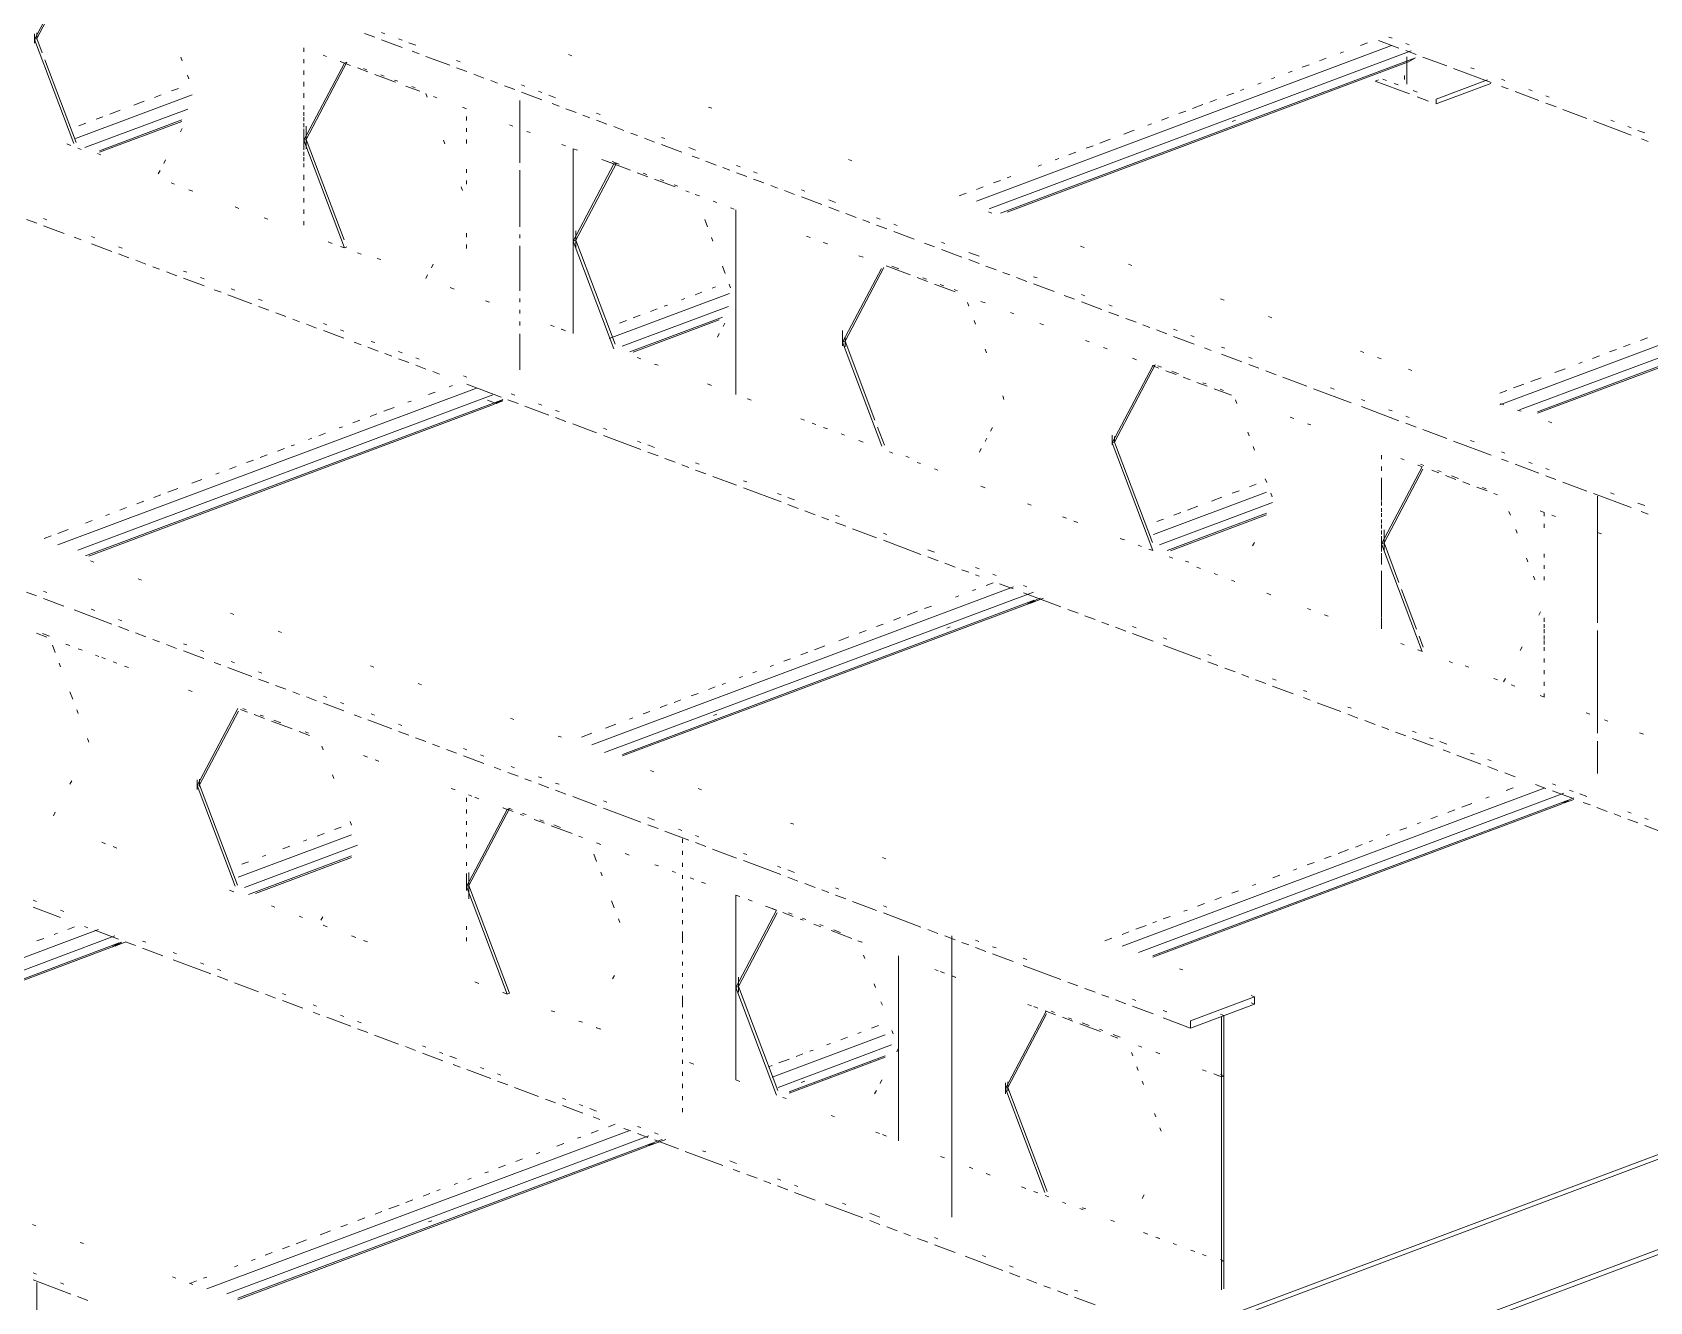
# Paper-space layout '03 3D Building and Roof' of a CAD drawing. Header units: millimetres. Extents: x 5 to 415, y 5 to 292.
# Drawn here: x 133.27 to 162.72, y 76.39 to 99.51 of the extents above; entities that cross this region are included whole.
import ezdxf

# ---------------------------------------------------------------- set-up
doc = ezdxf.new("R2010")
doc.units = ezdxf.units.MM
doc.layers.add('EXISTING', color=7, linetype='Continuous')
picture_1 = doc.add_image_def('image2.png', size_in_pixel=(1777, 905))

# ---------------------------------------------------------------- blocks, each defined once
blk = doc.blocks.new('SHEET_03')
at = {"layer": 'EXISTING', "color": 250, "lineweight": 9}
for p, q in [((134.054, 100.742), (133.347, 99.4)), ((133.303, 99.383), (134.01, 100.725)), ((133.303, 99.349), (133.303, 99.486)), ((133.303, 99.453), (133.303, 99.383)), ((133.303, 99.383), (133.347, 99.4)), ((133.303, 99.383), (133.303, 99.313)), ((134.019, 97.488), (133.303, 99.383)), ((133.347, 99.503), (133.347, 99.434)), ((133.347, 99.4), (133.347, 99.47)), ((133.347, 99.4), (133.446, 99.138)), ((139.5, 99.423), (139.314, 99.493)), ((139.625, 99.508), (139.687, 99.485)), ((139.998, 99.237), (139.625, 99.377)), ((139.936, 99.392), (139.998, 99.368)), ((140.122, 99.322), (140.247, 99.275)), ((150.458, 96.438), (158.019, 99.27)), ((157.456, 99.272), (157.581, 99.319)), ((158.155, 99.225), (157.782, 99.365)), ((157.968, 99.426), (158.031, 99.403)), ((158.279, 99.309), (158.342, 99.286)), ((133.495, 99.008), (134.063, 97.504)), ((135.969, 99.058), (135.994, 98.992)), ((138.21, 99.16), (138.21, 99.228)), ((138.21, 99.228), (138.21, 99.158)), ((138.21, 98.953), (138.21, 99.022)), ((138.21, 99.018), (138.21, 98.948)), ((138.995, 98.967), (138.254, 97.562)), ((138.559, 99.098), (138.622, 99.074)), ((138.873, 98.98), (139.062, 98.909)), ((138.95, 98.951), (138.876, 98.979)), ((138.995, 98.967), (138.95, 98.951)), ((140.309, 99.121), (140.184, 99.167)), ((140.868, 98.911), (140.433, 99.074)), ((140.993, 98.996), (141.055, 98.972)), ((143.092, 99.083), (143.03, 99.106)), ((158.379, 99.176), (150.693, 96.297)), ((150.896, 96.216), (158.456, 99.048)), ((151.021, 96.238), (158.331, 98.976)), ((156.707, 98.991), (156.831, 99.038)), ((157.081, 99.132), (157.144, 99.155)), ((158.466, 99.108), (158.279, 99.178)), ((158.298, 98.565), (158.298, 99.066)), ((158.456, 99.048), (158.331, 98.976)), ((159.025, 98.899), (158.59, 99.062)), ((136.093, 98.731), (136.117, 98.665)), ((138.21, 97.545), (138.95, 98.951)), ((138.21, 98.747), (138.21, 98.816)), ((138.21, 98.807), (138.21, 98.737)), ((139.188, 98.862), (139.377, 98.791)), ((139.358, 98.831), (139.295, 98.855)), ((139.502, 98.744), (139.88, 98.603)), ((139.673, 98.714), (139.61, 98.737)), ((141.179, 98.795), (140.993, 98.864)), ((141.49, 98.678), (141.304, 98.748)), ((155.832, 98.663), (155.894, 98.687)), ((156.144, 98.78), (156.207, 98.804)), ((156.394, 98.874), (156.519, 98.921)), ((158.254, 98.725), (158.254, 98.654)), ((159.834, 98.596), (159.15, 98.852)), ((159.461, 98.867), (159.523, 98.844)), ((135.801, 98.443), (135.926, 98.49)), ((138.21, 98.541), (138.21, 98.61)), ((138.21, 98.597), (138.21, 98.527)), ((138.21, 98.335), (138.21, 98.404)), ((138.21, 98.387), (138.21, 98.316)), ((139.924, 98.619), (139.861, 98.643)), ((140.069, 98.532), (140.32, 98.438)), ((140.239, 98.501), (140.176, 98.525)), ((140.432, 98.396), (140.456, 98.331)), ((141.739, 98.585), (141.615, 98.632)), ((142.05, 98.468), (141.863, 98.538)), ((142.174, 98.553), (142.236, 98.53)), ((142.547, 98.282), (142.174, 98.422)), ((142.485, 98.437), (142.547, 98.413)), ((155.019, 98.359), (155.144, 98.406)), ((155.269, 98.453), (155.332, 98.476)), ((155.582, 98.57), (155.644, 98.593)), ((157.721, 98.623), (157.783, 98.646)), ((157.721, 98.623), (158.345, 98.389)), ((157.929, 98.632), (157.859, 98.658)), ((158.137, 98.554), (158.068, 98.58)), ((158.484, 98.424), (158.415, 98.45)), ((158.832, 98.294), (159.767, 98.645)), ((158.832, 98.207), (159.83, 98.581)), ((160.02, 98.657), (160.083, 98.634)), ((160.145, 98.48), (160.02, 98.526)), ((160.704, 98.27), (160.269, 98.433)), ((160.518, 98.471), (160.58, 98.448)), ((134.051, 97.575), (136.176, 98.371)), ((136.099, 98.113), (134.224, 97.411)), ((134.676, 98.022), (134.864, 98.092)), ((135.114, 98.185), (135.301, 98.256)), ((135.489, 98.326), (135.614, 98.373)), ((138.21, 98.176), (138.21, 98.106)), ((140.572, 98.343), (140.635, 98.32)), ((141.172, 98.118), (141.098, 98.146)), ((142.144, 98.267), (142.144, 97.754)), ((142.672, 98.367), (142.796, 98.32)), ((142.858, 98.166), (142.734, 98.212)), ((143.169, 98.049), (142.982, 98.119)), ((145.641, 98.128), (145.579, 98.151)), ((154.395, 98.125), (154.582, 98.195)), ((154.707, 98.242), (154.832, 98.289)), ((158.484, 98.337), (158.693, 98.259)), ((158.832, 98.207), (158.832, 98.294)), ((160.829, 98.354), (160.891, 98.331)), ((161.015, 98.153), (160.829, 98.223)), ((161.575, 97.944), (161.14, 98.107)), ((134.114, 97.811), (134.239, 97.858)), ((134.426, 97.928), (134.551, 97.975)), ((134.489, 97.353), (135.988, 97.915)), ((134.489, 97.328), (135.988, 97.89)), ((138.21, 97.991), (138.21, 98.06)), ((138.21, 97.966), (138.21, 97.896)), ((138.21, 97.785), (138.21, 97.854)), ((138.254, 97.802), (138.254, 97.39)), ((141.172, 97.908), (141.172, 97.978)), ((141.956, 97.825), (142.019, 97.801)), ((143.418, 97.956), (143.293, 98.003)), ((143.542, 98.041), (143.604, 98.017)), ((143.729, 97.84), (143.542, 97.909)), ((144.039, 97.723), (143.853, 97.793)), ((153.582, 97.821), (153.645, 97.844)), ((153.832, 97.914), (153.957, 97.961)), ((154.145, 98.031), (154.27, 98.078)), ((155.115, 97.887), (155.177, 97.911)), ((162.383, 97.641), (161.699, 97.897)), ((162.01, 97.912), (162.072, 97.889)), ((162.321, 97.795), (162.383, 97.772)), ((135.996, 97.762), (135.963, 97.698)), ((138.21, 97.755), (138.21, 97.545)), ((138.21, 97.373), (138.21, 97.648)), ((138.21, 97.545), (138.254, 97.562)), ((138.21, 97.545), (138.21, 97.475)), ((138.95, 95.584), (138.21, 97.545)), ((138.254, 97.562), (138.254, 97.772)), ((138.254, 97.421), (138.254, 97.562)), ((138.254, 97.562), (138.945, 95.731)), ((140.753, 97.546), (140.777, 97.481)), ((141.172, 97.698), (141.172, 97.768)), ((141.172, 97.487), (141.172, 97.557)), ((142.144, 97.754), (142.144, 97.136)), ((142.27, 97.707), (142.333, 97.684)), ((144.288, 97.63), (144.164, 97.677)), ((144.599, 97.513), (144.413, 97.583)), ((144.723, 97.598), (144.786, 97.575)), ((152.708, 97.493), (152.895, 97.563)), ((153.145, 97.657), (153.332, 97.727)), ((162.507, 97.726), (162.632, 97.679)), ((162.694, 97.525), (162.57, 97.571)), ((96.061, 54.039), (211.603, 97.322)), ((96.061, 53.952), (211.603, 97.235)), ((133.895, 97.478), (133.969, 97.45)), ((134.155, 97.38), (134.092, 97.404)), ((134.451, 97.303), (134.514, 97.279)), ((138.21, 97.334), (138.21, 97.264)), ((138.21, 97.167), (138.21, 97.236)), ((142.978, 97.442), (142.908, 97.468)), ((143.117, 94.023), (143.117, 97.39)), ((143.117, 97.39), (143.117, 95.707)), ((143.191, 97.362), (143.117, 97.39)), ((145.096, 97.327), (144.723, 97.467)), ((145.221, 97.412), (145.345, 97.365)), ((145.407, 97.211), (145.283, 97.257)), ((151.895, 97.189), (151.958, 97.212)), ((152.145, 97.282), (152.27, 97.329)), ((152.458, 97.399), (152.583, 97.446)), ((135.592, 96.995), (135.559, 96.931)), ((135.693, 97.187), (135.66, 97.123)), ((138.21, 97.124), (138.21, 97.054)), ((138.21, 96.914), (138.21, 96.843)), ((141.172, 97.019), (141.172, 96.95)), ((142.144, 96.998), (142.144, 95.968)), ((143.117, 95.707), (143.857, 97.113)), ((143.902, 97.129), (143.161, 95.723)), ((143.857, 97.113), (143.635, 97.196)), ((143.654, 97.189), (144.158, 97)), ((143.95, 97.111), (143.825, 97.158)), ((143.828, 97.157), (143.902, 97.129)), ((143.902, 97.129), (143.857, 97.113)), ((144.283, 96.953), (144.472, 96.882)), ((144.454, 96.923), (144.391, 96.946)), ((145.718, 97.094), (145.532, 97.164)), ((145.967, 97.001), (145.843, 97.048)), ((146.091, 97.086), (146.154, 97.062)), ((146.278, 96.885), (146.091, 96.954)), ((146.402, 96.969), (146.464, 96.946)), ((148.191, 97.173), (148.128, 97.196)), ((151.583, 97.072), (151.645, 97.095)), ((135.854, 96.744), (135.791, 96.768)), ((136.117, 96.645), (136.191, 96.618)), ((138.21, 96.823), (138.21, 96.892)), ((138.21, 96.703), (138.21, 96.633)), ((138.21, 96.617), (138.21, 96.686)), ((141.074, 96.697), (141.098, 96.631)), ((141.172, 96.813), (141.172, 96.744)), ((144.598, 96.835), (144.975, 96.694)), ((144.768, 96.805), (144.705, 96.828)), ((145.02, 96.71), (144.957, 96.734)), ((145.164, 96.623), (145.227, 96.6)), ((146.589, 96.768), (146.402, 96.838)), ((146.837, 96.675), (146.713, 96.722)), ((147.148, 96.559), (146.962, 96.628)), ((147.273, 96.643), (147.335, 96.62)), ((150.458, 96.65), (150.583, 96.697)), ((150.771, 96.767), (150.896, 96.814)), ((151.021, 96.861), (151.083, 96.885)), ((136.96, 96.33), (137.029, 96.304)), ((138.21, 96.493), (138.21, 96.423)), ((138.21, 96.411), (138.21, 96.48)), ((145.413, 96.53), (145.339, 96.558)), ((145.667, 96.435), (145.73, 96.411)), ((145.982, 96.317), (146.045, 96.293)), ((147.646, 96.372), (147.273, 96.512)), ((147.77, 96.457), (147.894, 96.41)), ((147.957, 96.256), (147.77, 96.326)), ((150.146, 96.533), (150.271, 96.58)), ((133.345, 96.033), (133.158, 96.103)), ((133.469, 96.118), (133.531, 96.095)), ((137.552, 96.108), (137.489, 96.131)), ((138.21, 96.282), (138.21, 96.212)), ((138.21, 96.205), (138.21, 96.274)), ((138.21, 96.072), (138.21, 96.002)), ((138.21, 95.999), (138.21, 96.068)), ((145.511, 96.1), (145.561, 95.97)), ((146.079, 96.28), (146.079, 92.914)), ((146.079, 94.597), (146.079, 96.28)), ((148.268, 96.139), (148.081, 96.209)), ((148.516, 96.046), (148.392, 96.093)), ((148.641, 96.131), (148.703, 96.107)), ((150.74, 96.218), (150.678, 96.242)), ((133.842, 95.847), (133.469, 95.987)), ((134.153, 95.731), (134.029, 95.777)), ((134.34, 95.792), (134.402, 95.769)), ((141.172, 95.851), (141.172, 95.782)), ((142.144, 95.83), (142.144, 95.762)), ((143.161, 95.895), (143.161, 95.62)), ((143.161, 95.723), (143.161, 95.864)), ((145.635, 95.773), (145.66, 95.708)), ((147.366, 95.798), (147.429, 95.775)), ((148.827, 95.93), (148.641, 95.999)), ((148.952, 96.014), (149.014, 95.991)), ((149.325, 95.743), (148.952, 95.883)), ((96.061, 52.306), (211.603, 95.589)), ((96.061, 52.218), (211.603, 95.501)), ((134.713, 95.521), (134.34, 95.661)), ((134.837, 95.606), (134.899, 95.582)), ((135.024, 95.405), (134.837, 95.474)), ((138.654, 95.695), (138.728, 95.667)), ((138.876, 95.612), (138.95, 95.584)), ((138.995, 95.601), (138.95, 95.584)), ((139.251, 95.472), (139.188, 95.495)), ((141.172, 95.645), (141.172, 95.576)), ((142.144, 95.624), (142.144, 94.8)), ((143.117, 95.707), (143.161, 95.723)), ((143.117, 95.707), (143.117, 94.023)), ((143.857, 93.746), (143.117, 95.707)), ((143.161, 95.583), (143.161, 95.723)), ((143.161, 95.723), (143.877, 93.828)), ((147.746, 95.656), (147.676, 95.682)), ((147.68, 95.68), (147.743, 95.657)), ((148.394, 95.413), (148.32, 95.441)), ((149.698, 95.604), (149.511, 95.673)), ((149.822, 95.688), (149.884, 95.665)), ((150.195, 95.417), (149.822, 95.557)), ((150.319, 95.502), (150.506, 95.432)), ((152.419, 95.589), (152.356, 95.613)), ((159.992, 92.726), (167.802, 95.652)), ((168.1, 95.535), (160.352, 92.632)), ((135.335, 95.288), (135.148, 95.358)), ((135.583, 95.195), (135.459, 95.241)), ((135.894, 95.078), (135.708, 95.148)), ((136.019, 95.163), (136.081, 95.14)), ((139.547, 95.394), (139.61, 95.37)), ((140.566, 95.285), (140.533, 95.221)), ((145.832, 95.251), (145.882, 95.12)), ((148.023, 93.869), (148.73, 95.211)), ((148.775, 95.227), (148.068, 93.885)), ((148.813, 95.256), (149.253, 95.091)), ((149.046, 95.202), (148.92, 95.249)), ((150.506, 95.301), (150.319, 95.371)), ((150.817, 95.184), (150.63, 95.254)), ((153.289, 95.263), (153.227, 95.287)), ((160.679, 92.598), (168.177, 95.407)), ((160.679, 92.573), (168.052, 95.335)), ((136.392, 94.892), (136.019, 95.032)), ((136.329, 95.047), (136.392, 95.023)), ((140.465, 95.093), (140.432, 95.029)), ((140.876, 94.863), (140.95, 94.835)), ((140.949, 94.835), (140.886, 94.859)), ((145.647, 94.848), (145.71, 94.872)), ((145.956, 94.924), (145.98, 94.858)), ((149.379, 95.044), (149.568, 94.974)), ((149.549, 95.014), (149.486, 95.037)), ((149.694, 94.926), (150.071, 94.785)), ((149.864, 94.896), (149.801, 94.919)), ((151.066, 95.091), (150.941, 95.138)), ((151.376, 94.975), (151.19, 95.045)), ((151.501, 95.059), (151.563, 95.036)), ((151.874, 94.788), (151.501, 94.928)), ((136.702, 94.776), (136.578, 94.822)), ((137.262, 94.566), (136.827, 94.729)), ((136.889, 94.837), (136.951, 94.814)), ((137.386, 94.651), (137.449, 94.627)), ((141.52, 94.622), (141.589, 94.596)), ((142.144, 94.662), (142.144, 94.594)), ((143.773, 93.933), (145.96, 94.752)), ((145.085, 94.637), (145.147, 94.661)), ((145.335, 94.731), (145.46, 94.778)), ((146.079, 92.914), (146.079, 94.597)), ((150.115, 94.802), (150.052, 94.825)), ((150.295, 94.589), (150.32, 94.524)), ((150.616, 94.581), (150.542, 94.609)), ((152.247, 94.649), (152.06, 94.718)), ((152.371, 94.733), (152.433, 94.71)), ((152.744, 94.462), (152.371, 94.602)), ((154.968, 94.634), (154.906, 94.658)), ((137.573, 94.45), (137.386, 94.519)), ((137.884, 94.333), (137.697, 94.403)), ((138.133, 94.24), (138.008, 94.287)), ((142.144, 94.456), (142.144, 94.388)), ((143.96, 94.216), (144.085, 94.263)), ((145.945, 94.519), (144.008, 93.793)), ((144.148, 93.688), (145.835, 94.32)), ((144.21, 94.31), (144.335, 94.357)), ((144.21, 93.686), (145.772, 94.272)), ((144.522, 94.427), (144.647, 94.474)), ((144.772, 94.52), (144.835, 94.544)), ((150.418, 94.262), (150.443, 94.197)), ((151.077, 94.408), (151.14, 94.384)), ((152.869, 94.547), (152.931, 94.523)), ((153.055, 94.346), (152.869, 94.416)), ((153.366, 94.229), (153.18, 94.299)), ((155.838, 94.308), (155.776, 94.332)), ((138.443, 94.123), (138.257, 94.193)), ((138.568, 94.208), (138.63, 94.185)), ((138.941, 93.937), (138.568, 94.077)), ((138.879, 94.092), (138.941, 94.068)), ((142.144, 94.241), (142.144, 94.168)), ((142.144, 94.021), (142.144, 93.362)), ((142.7, 94.179), (142.769, 94.153)), ((142.962, 94.081), (142.899, 94.105)), ((142.908, 94.101), (142.978, 94.075)), ((145.776, 94.022), (145.743, 93.958)), ((145.877, 94.213), (145.844, 94.15)), ((148.023, 94.079), (148.023, 93.869)), ((148.023, 93.834), (148.023, 94.04)), ((151.68, 94.182), (151.611, 94.208)), ((153.615, 94.136), (153.49, 94.183)), ((153.926, 94.02), (153.739, 94.09)), ((154.05, 94.104), (154.112, 94.081)), ((154.423, 93.833), (154.05, 93.973)), ((154.361, 93.988), (154.423, 93.964)), ((139.252, 93.821), (139.127, 93.867)), ((139.563, 93.704), (139.376, 93.774)), ((139.438, 93.882), (139.5, 93.859)), ((139.936, 93.696), (139.998, 93.672)), ((148.023, 93.869), (148.068, 93.885)), ((148.023, 93.869), (148.023, 93.798)), ((148.739, 91.973), (148.023, 93.869)), ((148.068, 93.885), (148.068, 93.955)), ((148.068, 93.92), (148.068, 93.782)), ((148.068, 93.815), (148.068, 93.885)), ((148.068, 93.885), (148.611, 92.447)), ((150.616, 93.739), (150.64, 93.674)), ((152.514, 93.87), (152.444, 93.896)), ((152.776, 93.772), (152.839, 93.748)), ((154.734, 93.717), (154.61, 93.763)), ((154.921, 93.778), (154.983, 93.755)), ((157.517, 93.679), (157.455, 93.703)), ((161.991, 93.688), (162.116, 93.734)), ((162.241, 93.781), (162.366, 93.828)), ((162.554, 93.898), (162.679, 93.945)), ((139.811, 93.611), (139.687, 93.658)), ((140.122, 93.495), (139.936, 93.564)), ((140.247, 93.579), (140.309, 93.556)), ((140.433, 93.378), (140.247, 93.448)), ((144.346, 93.563), (144.283, 93.586)), ((144.661, 93.445), (144.598, 93.468)), ((152.93, 92.03), (153.671, 93.436)), ((153.715, 93.453), (152.975, 92.047)), ((153.375, 93.547), (153.301, 93.575)), ((153.657, 93.442), (153.783, 93.395)), ((153.715, 93.453), (153.671, 93.436)), ((153.827, 93.411), (153.764, 93.435)), ((155.294, 93.507), (154.921, 93.647)), ((155.418, 93.592), (155.48, 93.568)), ((155.605, 93.391), (155.418, 93.461)), ((157.828, 93.563), (157.766, 93.586)), ((158.388, 93.353), (158.326, 93.377)), ((160.992, 93.313), (161.179, 93.383)), ((161.429, 93.477), (161.492, 93.5)), ((161.679, 93.571), (161.804, 93.617)), ((140.682, 93.285), (140.558, 93.332)), ((141.117, 93.253), (141.179, 93.23)), ((141.801, 92.866), (141.179, 93.099)), ((145.561, 93.108), (145.635, 93.08)), ((153.908, 93.347), (154.097, 93.277)), ((154.142, 93.293), (154.016, 93.341)), ((154.223, 93.23), (154.349, 93.182)), ((154.475, 93.135), (154.663, 93.065)), ((154.645, 93.105), (154.582, 93.128)), ((155.915, 93.274), (155.729, 93.344)), ((156.475, 93.065), (156.04, 93.228)), ((160.242, 93.032), (160.429, 93.102)), ((160.554, 93.149), (160.742, 93.22)), ((133.731, 90.172), (141.354, 93.027)), ((141.652, 92.91), (134.091, 90.078)), ((134.231, 89.974), (141.791, 92.806)), ((140.104, 92.772), (140.167, 92.795)), ((140.479, 92.912), (140.604, 92.959)), ((140.854, 93.053), (140.916, 93.076)), ((141.556, 92.808), (141.711, 92.75)), ((141.791, 92.806), (141.666, 92.733)), ((141.711, 92.75), (141.836, 92.822)), ((141.711, 92.75), (141.836, 92.797)), ((142.112, 92.749), (141.925, 92.819)), ((141.988, 92.927), (142.05, 92.904)), ((146.288, 92.836), (146.357, 92.81)), ((146.359, 92.809), (146.296, 92.832)), ((150.937, 92.89), (150.961, 92.824)), ((154.789, 93.018), (155.104, 92.9)), ((154.959, 92.987), (154.896, 93.011)), ((155.177, 92.816), (155.202, 92.751)), ((157.283, 92.762), (156.599, 93.018)), ((156.91, 93.033), (156.972, 93.009)), ((157.47, 92.823), (157.532, 92.8)), ((159.992, 92.939), (160.117, 92.985)), ((134.293, 89.971), (141.666, 92.733)), ((139.417, 92.514), (139.542, 92.561)), ((139.667, 92.608), (139.854, 92.678)), ((142.672, 92.54), (142.236, 92.703)), ((142.485, 92.741), (142.547, 92.717)), ((142.796, 92.624), (142.858, 92.601)), ((142.982, 92.423), (142.796, 92.493)), ((156.24, 92.474), (156.171, 92.5)), ((158.154, 92.436), (157.47, 92.692)), ((157.967, 92.637), (158.029, 92.613)), ((158.278, 92.52), (158.34, 92.497)), ((160.066, 92.724), (160.004, 92.748)), ((160.377, 92.608), (160.315, 92.631)), ((138.48, 92.163), (138.605, 92.21)), ((138.855, 92.304), (138.917, 92.327)), ((139.104, 92.397), (139.229, 92.444)), ((143.542, 92.213), (143.107, 92.377)), ((143.666, 92.298), (143.729, 92.275)), ((147.26, 92.471), (147.329, 92.445)), ((147.468, 92.393), (147.537, 92.367)), ((147.676, 92.315), (147.746, 92.289)), ((148.058, 92.172), (147.995, 92.196)), ((148.66, 92.317), (148.784, 91.99)), ((150.75, 92.311), (150.717, 92.248)), ((155.399, 92.228), (155.424, 92.162)), ((156.488, 92.381), (156.551, 92.358)), ((158.465, 92.319), (158.278, 92.389)), ((159.024, 92.11), (158.589, 92.273)), ((160.937, 92.398), (160.875, 92.422)), ((137.73, 91.882), (137.855, 91.929)), ((137.98, 91.976), (138.042, 91.999)), ((138.292, 92.093), (138.355, 92.116)), ((144.35, 91.911), (143.666, 92.167)), ((144.288, 92.065), (144.35, 92.042)), ((144.475, 91.995), (144.599, 91.949)), ((148.32, 92.074), (148.394, 92.047)), ((150.548, 91.928), (150.515, 91.864)), ((150.649, 92.12), (150.616, 92.056)), ((152.93, 92.171), (152.93, 92.03)), ((152.93, 91.996), (152.93, 92.134)), ((152.93, 92.03), (152.975, 92.047)), ((153.671, 90.07), (152.93, 92.03)), ((152.975, 92.15), (152.975, 92.081)), ((152.975, 92.047), (152.975, 92.117)), ((152.975, 92.047), (153.666, 90.217)), ((155.498, 91.966), (155.523, 91.901)), ((159.833, 91.807), (159.149, 92.063)), ((159.46, 92.078), (159.522, 92.054)), ((137.167, 91.672), (137.292, 91.718)), ((137.417, 91.765), (137.542, 91.812)), ((144.661, 91.794), (144.475, 91.864)), ((144.972, 91.678), (144.786, 91.748)), ((145.221, 91.585), (145.096, 91.631)), ((145.345, 91.669), (145.407, 91.646)), ((148.939, 91.842), (148.876, 91.866)), ((149.172, 91.788), (149.235, 91.765)), ((149.442, 91.654), (149.379, 91.677)), ((157.837, 91.738), (157.837, 91.807)), ((157.837, 91.806), (157.837, 91.735)), ((158.186, 91.745), (158.249, 91.721)), ((158.501, 91.627), (158.564, 91.604)), ((158.578, 91.598), (158.504, 91.626)), ((158.608, 91.62), (158.545, 91.644)), ((160.019, 91.868), (160.081, 91.845)), ((160.144, 91.69), (160.019, 91.737)), ((160.703, 91.481), (160.268, 91.644)), ((160.517, 91.682), (160.579, 91.659)), ((136.168, 91.297), (136.355, 91.367)), ((136.605, 91.461), (136.668, 91.484)), ((136.855, 91.555), (136.98, 91.601)), ((145.532, 91.468), (145.345, 91.538)), ((146.091, 91.259), (145.656, 91.422)), ((146.216, 91.343), (146.278, 91.32)), ((149.756, 91.536), (149.694, 91.56)), ((155.72, 91.378), (155.745, 91.313)), ((157.837, 91.532), (157.837, 91.601)), ((157.837, 90.192), (158.578, 91.598)), ((157.837, 91.595), (157.837, 91.525)), ((157.837, 90.982), (157.837, 91.395)), ((157.837, 91.385), (157.837, 91.315)), ((158.589, 91.551), (157.882, 90.209)), ((158.752, 91.533), (158.878, 91.486)), ((158.923, 91.502), (158.86, 91.526)), ((159.004, 91.439), (159.193, 91.368)), ((159.237, 91.385), (159.111, 91.432)), ((159.319, 91.321), (159.444, 91.274)), ((160.827, 91.565), (160.89, 91.542)), ((161.014, 91.364), (160.827, 91.434)), ((161.574, 91.155), (161.138, 91.318)), ((135.48, 91.04), (135.605, 91.086)), ((135.73, 91.133), (135.918, 91.204)), ((146.9, 90.956), (146.216, 91.212)), ((146.837, 91.11), (146.9, 91.087)), ((147.024, 91.04), (147.148, 90.994)), ((150.542, 91.242), (150.616, 91.214)), ((153.681, 90.362), (155.743, 91.134)), ((154.743, 90.972), (154.931, 91.043)), ((155.118, 91.113), (155.243, 91.16)), ((155.431, 91.23), (155.556, 91.277)), ((155.819, 91.117), (155.844, 91.051)), ((157.837, 91.174), (157.837, 91.104)), ((159.57, 91.227), (159.759, 91.156)), ((159.74, 91.196), (159.677, 91.22)), ((159.885, 91.109), (159.948, 91.085)), ((162.382, 90.852), (161.698, 91.108)), ((161.772, 91.061), (161.772, 90.402)), ((162.009, 91.123), (162.071, 91.099)), ((134.606, 90.712), (134.668, 90.735)), ((134.856, 90.806), (134.981, 90.852)), ((135.168, 90.923), (135.293, 90.969)), ((147.211, 90.839), (147.024, 90.909)), ((147.521, 90.723), (147.335, 90.793)), ((151.455, 90.9), (151.392, 90.923)), ((155.853, 90.947), (153.791, 90.175)), ((153.931, 90.07), (155.743, 90.749)), ((153.994, 90.068), (155.743, 90.724)), ((154.056, 90.715), (154.181, 90.762)), ((154.306, 90.809), (154.493, 90.879)), ((157.837, 90.964), (157.837, 90.894)), ((157.837, 90.776), (157.837, 90.845)), ((157.837, 90.753), (157.837, 90.683)), ((160.158, 90.782), (160.183, 90.717)), ((160.8, 90.766), (160.726, 90.794)), ((160.8, 90.766), (160.8, 90.697)), ((160.8, 90.696), (160.8, 90.766)), ((162.506, 90.936), (162.631, 90.89)), ((162.693, 90.735), (162.568, 90.782)), ((133.731, 90.384), (133.918, 90.455)), ((134.231, 90.572), (134.356, 90.618)), ((147.77, 90.63), (147.646, 90.676)), ((147.894, 90.714), (147.957, 90.691)), ((148.081, 90.513), (147.894, 90.583)), ((148.641, 90.304), (148.205, 90.467)), ((152.028, 90.685), (152.097, 90.659)), ((152.236, 90.607), (152.305, 90.581)), ((153.744, 90.598), (153.869, 90.645)), ((157.837, 90.57), (157.837, 90.639)), ((157.837, 90.543), (157.837, 90.473)), ((157.837, 90.364), (157.837, 90.433)), ((157.882, 90.449), (157.882, 90.106)), ((160.281, 90.455), (160.306, 90.39)), ((160.8, 90.485), (160.8, 90.555)), ((161.008, 90.688), (160.939, 90.714)), ((133.481, 90.291), (133.606, 90.337)), ((148.765, 90.388), (148.827, 90.365)), ((149.449, 90.001), (148.765, 90.257)), ((153.078, 90.292), (153.153, 90.264)), ((153.153, 90.263), (153.091, 90.287)), ((153.468, 90.146), (153.405, 90.169)), ((155.523, 90.218), (155.489, 90.154)), ((157.837, 90.333), (157.837, 90.192)), ((157.837, 90.158), (157.837, 90.227)), ((157.837, 90.192), (157.882, 90.209)), ((157.837, 90.192), (157.837, 90.052)), ((158.578, 88.231), (157.837, 90.192)), ((157.882, 90.209), (157.882, 90.419)), ((157.882, 90.069), (157.882, 90.209)), ((157.882, 90.209), (158.153, 89.49)), ((161.841, 90.376), (161.772, 90.402)), ((161.772, 90.402), (161.772, 88.753)), ((134.386, 89.859), (134.324, 89.882)), ((149.573, 90.085), (149.698, 90.039)), ((149.76, 89.884), (149.573, 89.954)), ((150.071, 89.768), (149.884, 89.838)), ((153.597, 90.097), (153.671, 90.07)), ((154.034, 89.934), (153.971, 89.957)), ((154.267, 89.88), (154.33, 89.856)), ((157.837, 89.814), (157.837, 90.021)), ((157.837, 89.912), (157.837, 89.842)), ((160.479, 89.932), (160.504, 89.867)), ((160.8, 90.01), (160.8, 89.941)), ((135.256, 89.533), (135.194, 89.556)), ((150.319, 89.675), (150.195, 89.721)), ((150.444, 89.759), (150.506, 89.736)), ((150.506, 89.605), (150.444, 89.628)), ((150.755, 89.643), (150.817, 89.619)), ((154.537, 89.745), (154.475, 89.769)), ((154.852, 89.627), (154.789, 89.651)), ((157.837, 89.701), (157.837, 88.86)), ((157.837, 89.608), (157.837, 89.677)), ((160.602, 89.605), (160.627, 89.54)), ((160.8, 89.804), (160.8, 89.735)), ((160.8, 89.598), (160.8, 89.529)), ((133.344, 89.244), (133.157, 89.314)), ((133.468, 89.329), (133.53, 89.306)), ((143.452, 86.53), (151.137, 89.409)), ((151.498, 89.315), (143.687, 86.39)), ((150.075, 89.224), (150.138, 89.247)), ((150.388, 89.341), (150.45, 89.364)), ((150.638, 89.434), (150.763, 89.481)), ((151.128, 89.372), (150.879, 89.465)), ((151.314, 89.433), (151.376, 89.41)), ((151.998, 89.046), (151.314, 89.302)), ((155.167, 89.509), (155.104, 89.533)), ((155.745, 89.293), (155.819, 89.265)), ((157.837, 89.402), (157.837, 89.471)), ((157.837, 89.196), (157.837, 89.265)), ((158.203, 89.359), (158.474, 88.64)), ((133.841, 89.058), (133.468, 89.198)), ((134.712, 88.732), (134.028, 88.988)), ((134.339, 89.003), (134.401, 88.979)), ((144.014, 86.355), (151.512, 89.164)), ((144.014, 86.33), (151.387, 89.092)), ((149.2, 88.896), (149.388, 88.966)), ((149.513, 89.013), (149.638, 89.06)), ((151.512, 89.164), (151.387, 89.092)), ((151.432, 89.108), (151.682, 89.202)), ((151.432, 89.108), (151.557, 89.181)), ((151.557, 89.181), (151.619, 89.204)), ((152.309, 88.929), (152.123, 88.999)), ((156.551, 88.991), (156.488, 89.014)), ((157.837, 88.99), (157.837, 89.059)), ((160.732, 88.955), (160.699, 88.891)), ((134.836, 88.816), (134.898, 88.793)), ((135.023, 88.615), (134.836, 88.685)), ((136.935, 88.904), (136.873, 88.927)), ((148.638, 88.685), (148.763, 88.732)), ((148.951, 88.802), (149.076, 88.849)), ((149.921, 88.658), (149.983, 88.682)), ((152.62, 88.813), (152.433, 88.883)), ((152.869, 88.72), (152.744, 88.766)), ((153.18, 88.603), (152.993, 88.673)), ((153.304, 88.688), (153.366, 88.664)), ((156.796, 88.899), (156.865, 88.873)), ((156.865, 88.873), (156.802, 88.897)), ((157.837, 88.646), (157.837, 88.852)), ((157.837, 88.719), (157.837, 88.649)), ((160.8, 88.842), (160.8, 88.773)), ((160.8, 88.662), (160.8, 88.732)), ((133.343, 88.566), (133.532, 88.495)), ((133.576, 88.512), (133.451, 88.559)), ((133.951, 88.338), (133.877, 88.366)), ((135.333, 88.499), (135.147, 88.569)), ((135.582, 88.406), (135.458, 88.452)), ((136.017, 88.374), (136.08, 88.351)), ((137.806, 88.578), (137.743, 88.601)), ((147.951, 88.428), (148.138, 88.498)), ((148.326, 88.568), (148.451, 88.615)), ((153.677, 88.417), (153.304, 88.557)), ((153.864, 88.478), (153.926, 88.455)), ((158.249, 88.355), (158.186, 88.378)), ((158.524, 88.51), (158.598, 88.313)), ((160.8, 88.636), (160.8, 88.567)), ((160.8, 88.451), (160.8, 88.521)), ((160.8, 88.43), (160.8, 88.361)), ((161.772, 88.615), (161.772, 87.035)), ((133.63, 88.346), (133.679, 88.215)), ((134.173, 88.255), (134.099, 88.283)), ((134.413, 88.165), (134.476, 88.142)), ((134.599, 88.095), (134.53, 88.121)), ((135.893, 88.289), (135.706, 88.359)), ((136.39, 88.103), (136.017, 88.243)), ((136.328, 88.257), (136.39, 88.234)), ((146.951, 88.053), (147.076, 88.1)), ((147.264, 88.17), (147.389, 88.217)), ((147.513, 88.264), (147.701, 88.334)), ((154.548, 88.091), (153.864, 88.347)), ((154.672, 88.175), (154.734, 88.152)), ((158.564, 88.237), (158.501, 88.26)), ((158.504, 88.259), (158.578, 88.231)), ((160.396, 88.316), (160.362, 88.252)), ((160.8, 88.241), (160.8, 88.311)), ((160.8, 88.03), (160.8, 88.101)), ((133.753, 88.019), (133.778, 87.954)), ((134.807, 88.017), (134.738, 88.043)), ((135.016, 87.939), (134.946, 87.965)), ((136.701, 87.987), (136.577, 88.033)), ((137.261, 87.777), (136.826, 87.94)), ((136.888, 88.048), (136.95, 88.024)), ((137.385, 87.861), (137.447, 87.838)), ((139.484, 87.949), (139.422, 87.972)), ((146.389, 87.843), (146.451, 87.866)), ((146.701, 87.96), (146.764, 87.983)), ((154.858, 87.974), (154.672, 88.044)), ((155.169, 87.858), (154.983, 87.928)), ((155.418, 87.765), (155.294, 87.811)), ((159.13, 88.025), (159.067, 88.048)), ((159.363, 87.971), (159.426, 87.947)), ((160.8, 87.82), (160.8, 87.89)), ((133.951, 87.496), (134, 87.366)), ((136.111, 87.529), (136.174, 87.505)), ((137.572, 87.66), (137.385, 87.73)), ((137.883, 87.544), (137.696, 87.614)), ((138.131, 87.451), (138.007, 87.497)), ((140.355, 87.623), (140.293, 87.646)), ((145.577, 87.539), (145.701, 87.585)), ((145.826, 87.632), (145.889, 87.656)), ((146.139, 87.749), (146.201, 87.773)), ((155.729, 87.648), (155.542, 87.718)), ((155.853, 87.733), (155.915, 87.709)), ((156.226, 87.462), (155.853, 87.602)), ((156.413, 87.523), (156.475, 87.5)), ((159.948, 87.718), (159.885, 87.742)), ((160.093, 87.74), (160.059, 87.677)), ((160.262, 87.601), (160.199, 87.624)), ((160.8, 87.61), (160.8, 87.68)), ((160.8, 87.674), (160.8, 87.605)), ((136.266, 85.788), (137.006, 87.194)), ((137.162, 87.168), (137.099, 87.192)), ((138.442, 87.334), (138.256, 87.404)), ((138.567, 87.419), (138.629, 87.396)), ((138.94, 87.148), (138.567, 87.288)), ((138.878, 87.302), (138.94, 87.279)), ((144.702, 87.211), (144.827, 87.258)), ((144.952, 87.304), (145.077, 87.351)), ((145.264, 87.421), (145.389, 87.468)), ((156.537, 87.345), (156.413, 87.392)), ((157.097, 87.136), (156.662, 87.299)), ((157.221, 87.22), (157.283, 87.197)), ((160.726, 87.427), (160.8, 87.399)), ((160.8, 87.399), (160.8, 87.469)), ((160.8, 87.468), (160.8, 87.399)), ((134.074, 87.17), (134.099, 87.104)), ((137.017, 87.146), (136.31, 85.804)), ((137.055, 87.175), (137.181, 87.128)), ((137.306, 87.081), (137.495, 87.01)), ((137.477, 87.051), (137.414, 87.074)), ((137.621, 86.963), (137.998, 86.822)), ((137.791, 86.933), (137.665, 86.98)), ((139.251, 87.032), (139.126, 87.078)), ((139.81, 86.822), (139.375, 86.985)), ((139.437, 87.093), (139.499, 87.069)), ((139.935, 86.906), (139.997, 86.883)), ((142.034, 86.994), (141.972, 87.017)), ((143.702, 86.836), (143.889, 86.907)), ((144.139, 87), (144.202, 87.024)), ((144.389, 87.094), (144.514, 87.141)), ((145.672, 87.067), (145.734, 87.09)), ((157.408, 87.019), (157.221, 87.089)), ((157.719, 86.903), (157.532, 86.973)), ((161.564, 87.113), (161.633, 87.087)), ((161.772, 87.035), (161.772, 86.742)), ((161.961, 86.964), (161.898, 86.988)), ((134.272, 86.647), (134.297, 86.581)), ((138.124, 86.775), (138.313, 86.704)), ((138.295, 86.744), (138.232, 86.768)), ((140.121, 86.705), (139.935, 86.775)), ((140.432, 86.589), (140.245, 86.659)), ((142.904, 86.668), (142.842, 86.691)), ((143.265, 86.672), (143.452, 86.743)), ((157.967, 86.81), (157.843, 86.856)), ((158.278, 86.693), (158.092, 86.763)), ((158.403, 86.778), (158.465, 86.754)), ((158.776, 86.507), (158.403, 86.647)), ((158.713, 86.661), (158.776, 86.638)), ((162.536, 86.749), (162.605, 86.723)), ((138.537, 86.508), (138.562, 86.443)), ((139.367, 86.309), (139.298, 86.335)), ((140.681, 86.496), (140.556, 86.542)), ((140.992, 86.379), (140.805, 86.449)), ((141.116, 86.464), (141.178, 86.441)), ((141.489, 86.193), (141.116, 86.333)), ((141.427, 86.347), (141.489, 86.324)), ((158.9, 86.591), (159.024, 86.545)), ((159.086, 86.39), (158.962, 86.437)), ((159.646, 86.181), (159.211, 86.344)), ((159.46, 86.382), (159.522, 86.359)), ((161.772, 86.595), (161.772, 86.009)), ((139.575, 86.231), (139.506, 86.257)), ((139.508, 86.256), (139.571, 86.233)), ((141.8, 86.077), (141.676, 86.123)), ((142.111, 85.96), (141.924, 86.03)), ((141.986, 86.138), (142.049, 86.115)), ((144.583, 86.039), (144.521, 86.062)), ((159.77, 86.265), (159.833, 86.242)), ((159.957, 86.064), (159.77, 86.134)), ((160.268, 85.948), (160.081, 86.018)), ((133.985, 85.877), (133.951, 85.813)), ((136.266, 85.753), (136.266, 85.891)), ((136.266, 85.858), (136.266, 85.788)), ((136.266, 85.788), (136.31, 85.804)), ((136.266, 85.788), (136.266, 85.718)), ((136.957, 83.958), (136.266, 85.788)), ((136.31, 85.907), (136.31, 85.77)), ((136.31, 85.804), (136.31, 85.874)), ((136.31, 85.804), (137.001, 83.974)), ((138.734, 85.985), (138.759, 85.92)), ((140.964, 85.711), (140.895, 85.737)), ((142.359, 85.867), (142.235, 85.914)), ((142.484, 85.951), (142.546, 85.928)), ((142.67, 85.75), (142.484, 85.82)), ((142.795, 85.835), (142.857, 85.812)), ((145.454, 85.713), (145.391, 85.736)), ((153.111, 82.865), (160.796, 85.744)), ((160.109, 85.699), (160.234, 85.746)), ((160.827, 85.738), (160.641, 85.808)), ((160.952, 85.823), (161.014, 85.799)), ((141.172, 85.496), (141.172, 85.564)), ((141.172, 85.563), (141.172, 85.493)), ((141.207, 85.62), (141.27, 85.596)), ((141.395, 85.55), (141.321, 85.577)), ((142.981, 85.634), (142.795, 85.704)), ((143.541, 85.424), (143.106, 85.587)), ((143.665, 85.509), (143.727, 85.486)), ((161.156, 85.65), (153.408, 82.748)), ((153.673, 82.69), (161.234, 85.522)), ((153.673, 82.665), (161.109, 85.45)), ((159.297, 85.395), (159.484, 85.465)), ((159.734, 85.559), (159.796, 85.582)), ((161.325, 85.552), (160.952, 85.692)), ((161.234, 85.522), (161.109, 85.45)), ((161.153, 85.467), (161.278, 85.539)), ((161.153, 85.467), (161.34, 85.537)), ((161.263, 85.706), (161.325, 85.683)), ((161.278, 85.539), (161.34, 85.563)), ((161.449, 85.636), (161.574, 85.59)), ((161.636, 85.435), (161.511, 85.482)), ((133.682, 85.302), (133.648, 85.238)), ((139.055, 85.135), (139.08, 85.07)), ((141.172, 83.95), (141.913, 85.355)), ((141.172, 85.352), (141.172, 85.282)), ((141.172, 85.142), (141.172, 85.072)), ((141.957, 85.372), (141.217, 83.966)), ((141.836, 85.384), (142.025, 85.314)), ((141.913, 85.355), (141.839, 85.383)), ((141.957, 85.372), (141.913, 85.355)), ((142.006, 85.354), (141.943, 85.377)), ((142.15, 85.267), (142.213, 85.243)), ((142.258, 85.26), (142.195, 85.283)), ((142.402, 85.172), (142.591, 85.102)), ((142.572, 85.142), (142.509, 85.165)), ((144.349, 85.122), (143.665, 85.378)), ((144.474, 85.206), (144.598, 85.16)), ((158.734, 85.184), (158.859, 85.231)), ((159.047, 85.301), (159.172, 85.348)), ((161.947, 85.319), (161.76, 85.389)), ((162.195, 85.226), (162.071, 85.272)), ((162.32, 85.31), (162.382, 85.287)), ((162.506, 85.109), (162.32, 85.179)), ((162.631, 85.194), (162.693, 85.171)), ((137.016, 84.119), (139.078, 84.892)), ((138.453, 84.87), (138.578, 84.917)), ((138.766, 84.987), (138.891, 85.034)), ((141.172, 84.932), (141.172, 84.861)), ((142.717, 85.054), (143.094, 84.913)), ((142.887, 85.024), (142.761, 85.071)), ((143.22, 84.866), (143.283, 84.842)), ((144.66, 85.005), (144.474, 85.075)), ((145.22, 84.796), (144.784, 84.959)), ((145.033, 84.996), (145.095, 84.973)), ((145.344, 84.88), (145.406, 84.857)), ((147.132, 85.084), (147.07, 85.107)), ((157.922, 84.88), (157.984, 84.903)), ((158.172, 84.974), (158.297, 85.02)), ((158.484, 85.091), (158.547, 85.114)), ((163.066, 84.9), (162.631, 85.063)), ((134.53, 84.755), (134.599, 84.729)), ((134.738, 84.677), (134.807, 84.651)), ((139.189, 84.704), (137.127, 83.932)), ((137.829, 84.636), (137.954, 84.683)), ((138.204, 84.777), (138.266, 84.8)), ((141.172, 84.721), (141.172, 84.651)), ((143.493, 84.539), (143.542, 84.408)), ((143.617, 84.717), (143.542, 84.745)), ((144.135, 84.523), (144.061, 84.551)), ((145.107, 84.818), (145.107, 84.745)), ((145.107, 84.599), (145.107, 84.525)), ((145.531, 84.679), (145.344, 84.749)), ((146.09, 84.469), (145.655, 84.632)), ((146.215, 84.554), (146.277, 84.531)), ((157.047, 84.552), (157.235, 84.623)), ((157.36, 84.669), (157.485, 84.716)), ((157.61, 84.763), (157.672, 84.786)), ((137.079, 84.355), (137.204, 84.402)), ((137.204, 83.804), (139.078, 84.506)), ((137.329, 83.825), (139.078, 84.481)), ((137.454, 84.496), (137.516, 84.519)), ((141.172, 84.327), (141.172, 84.396)), ((144.604, 84.347), (144.667, 84.324)), ((145.107, 84.379), (145.107, 84.306)), ((146.898, 84.167), (146.215, 84.423)), ((146.836, 84.321), (146.898, 84.298)), ((147.023, 84.251), (147.147, 84.205)), ((148.811, 84.455), (148.749, 84.479)), ((156.235, 84.248), (156.297, 84.271)), ((156.485, 84.342), (156.61, 84.388)), ((156.797, 84.459), (156.922, 84.505)), ((141.172, 83.915), (141.172, 84.19)), ((141.172, 84.09), (141.172, 83.95)), ((141.172, 83.95), (141.217, 83.966)), ((141.172, 83.95), (141.172, 83.879)), ((141.913, 81.989), (141.172, 83.95)), ((141.217, 84.207), (141.217, 83.726)), ((141.217, 83.966), (141.217, 84.177)), ((141.217, 83.756), (141.217, 83.966)), ((141.217, 83.966), (141.957, 82.005)), ((143.617, 84.212), (143.641, 84.147)), ((144.918, 84.23), (144.981, 84.206)), ((145.107, 84.159), (145.107, 84.09)), ((145.107, 83.953), (145.107, 83.884)), ((145.315, 84.081), (145.246, 84.107)), ((145.524, 84.003), (145.454, 84.029)), ((147.209, 84.05), (147.023, 84.12)), ((147.52, 83.934), (147.334, 84.004)), ((155.485, 83.967), (155.548, 83.991)), ((155.86, 84.108), (155.985, 84.154)), ((133.282, 83.703), (133.344, 83.679)), ((136.858, 83.882), (136.932, 83.855)), ((143.814, 83.689), (143.863, 83.559)), ((145.107, 83.747), (145.107, 83.678)), ((146.079, 80.428), (146.079, 83.795)), ((146.079, 83.795), (146.079, 82.111)), ((146.153, 83.767), (146.079, 83.795)), ((146.376, 83.684), (146.301, 83.712)), ((146.302, 83.711), (146.365, 83.688)), ((147.769, 83.841), (147.645, 83.887)), ((147.893, 83.925), (147.955, 83.902)), ((148.08, 83.724), (147.893, 83.794)), ((148.639, 83.514), (148.204, 83.677)), ((154.798, 83.71), (154.923, 83.756)), ((155.11, 83.827), (155.235, 83.873)), ((133.779, 83.385), (133.282, 83.572)), ((133.779, 83.516), (133.841, 83.493)), ((137.684, 83.573), (137.621, 83.597)), ((138.187, 83.384), (138.124, 83.408)), ((138.555, 83.4), (138.521, 83.336)), ((143.938, 83.363), (143.962, 83.297)), ((145.107, 83.541), (145.107, 83.472)), ((146.079, 82.111), (146.82, 83.517)), ((146.831, 83.47), (146.124, 82.128)), ((146.617, 83.593), (146.806, 83.523)), ((146.82, 83.517), (146.746, 83.545)), ((146.931, 83.476), (147.12, 83.405)), ((147.102, 83.445), (147.039, 83.469)), ((147.246, 83.358), (147.309, 83.334)), ((147.353, 83.351), (147.29, 83.374)), ((148.764, 83.599), (148.826, 83.576)), ((149.448, 83.212), (148.764, 83.468)), ((153.861, 83.359), (153.986, 83.405)), ((154.235, 83.499), (154.298, 83.522)), ((154.485, 83.593), (154.61, 83.639)), ((126.85, 80.311), (134.473, 83.166)), ((133.66, 83.075), (133.723, 83.098)), ((133.91, 83.168), (134.035, 83.215)), ((134.276, 83.199), (134.214, 83.222)), ((134.836, 82.989), (134.401, 83.152)), ((138.562, 83.244), (138.636, 83.216)), ((141.172, 83.159), (141.172, 83.228)), ((145.107, 83.334), (145.107, 83.266)), ((145.107, 83.128), (145.107, 82.922)), ((147.498, 83.263), (147.623, 83.216)), ((147.668, 83.233), (147.605, 83.257)), ((147.812, 83.146), (148.19, 83.004)), ((147.982, 83.115), (147.857, 83.162)), ((149.759, 83.095), (149.572, 83.165)), ((153.111, 83.078), (153.236, 83.124)), ((153.361, 83.171), (153.548, 83.242)), ((153.673, 83.288), (153.736, 83.312)), ((134.77, 83.049), (127.147, 80.194)), ((127.35, 80.113), (134.848, 82.921)), ((127.35, 80.087), (134.723, 82.849)), ((133.348, 82.958), (133.473, 83.004)), ((134.848, 82.921), (134.723, 82.849)), ((134.767, 82.866), (134.892, 82.938)), ((134.767, 82.866), (134.954, 82.936)), ((135.147, 82.873), (134.96, 82.943)), ((135.271, 82.957), (135.333, 82.934)), ((135.644, 82.687), (135.271, 82.826)), ((139.08, 83.05), (139.154, 83.022)), ((139.298, 82.969), (139.367, 82.942)), ((141.172, 82.953), (141.172, 83.022)), ((145.107, 82.785), (145.107, 82.716)), ((148.375, 82.935), (148.301, 82.962)), ((148.315, 82.957), (148.378, 82.934)), ((150.07, 82.979), (149.883, 83.049)), ((150.014, 83.054), (150.014, 82.321)), ((150.318, 82.886), (150.194, 82.932)), ((150.443, 82.97), (150.505, 82.947)), ((150.629, 82.769), (150.443, 82.839)), ((150.753, 82.854), (150.816, 82.83)), ((152.798, 82.961), (152.923, 83.007)), ((135.831, 82.748), (135.893, 82.724)), ((136.515, 82.36), (135.831, 82.617)), ((136.328, 82.561), (136.39, 82.538)), ((145.107, 82.579), (145.107, 82.51)), ((148.4, 82.701), (148.425, 82.636)), ((149.042, 82.685), (149.042, 81.86)), ((149.042, 81.002), (149.042, 82.685)), ((151.127, 82.583), (150.753, 82.723)), ((151.313, 82.644), (151.375, 82.621)), ((151.997, 82.257), (151.313, 82.513)), ((136.639, 82.445), (136.701, 82.422)), ((136.826, 82.244), (136.639, 82.314)), ((137.385, 82.034), (136.95, 82.197)), ((141.321, 82.211), (141.395, 82.183)), ((143.866, 82.329), (143.832, 82.265)), ((145.107, 82.373), (145.107, 82.304)), ((146.124, 82.3), (146.124, 82.025)), ((146.124, 82.128), (146.124, 82.268)), ((148.597, 82.178), (148.622, 82.113)), ((149.699, 82.439), (149.762, 82.415)), ((149.875, 82.373), (149.806, 82.399)), ((150.014, 82.321), (150.077, 82.297)), ((150.083, 82.295), (150.014, 82.321)), ((150.014, 82.321), (150.014, 78.954)), ((152.308, 82.14), (152.121, 82.21)), ((154.221, 82.429), (154.158, 82.452)), ((137.696, 81.918), (137.51, 81.988)), ((137.821, 82.002), (137.883, 81.979)), ((141.899, 81.994), (141.836, 82.018)), ((141.839, 82.016), (141.913, 81.989)), ((141.957, 82.005), (141.913, 81.989)), ((145.107, 82.166), (145.107, 82.098)), ((145.107, 81.96), (145.107, 81.754)), ((146.079, 82.111), (146.124, 82.128)), ((146.079, 82.111), (146.079, 80.428)), ((146.82, 80.151), (146.079, 82.111)), ((146.124, 82.058), (146.124, 82.128)), ((146.124, 82.128), (146.84, 80.233)), ((152.619, 82.024), (152.432, 82.094)), ((152.868, 81.931), (152.743, 81.977)), ((153.178, 81.814), (152.992, 81.884)), ((153.303, 81.899), (153.365, 81.875)), ((154.36, 81.503), (155.526, 81.94)), ((155.526, 81.94), (155.464, 81.963)), ((155.526, 81.809), (155.526, 81.94)), ((138.194, 81.732), (137.821, 81.871)), ((138.38, 81.793), (138.442, 81.77)), ((138.504, 81.615), (138.38, 81.662)), ((138.878, 81.606), (138.94, 81.583)), ((142.78, 81.664), (142.717, 81.688)), ((145.107, 81.617), (145.107, 81.548)), ((148.721, 81.851), (148.746, 81.786)), ((149.042, 81.723), (149.042, 80.692)), ((150.986, 80.273), (151.727, 81.679)), ((151.738, 81.632), (151.031, 80.29)), ((151.398, 81.802), (151.461, 81.779)), ((151.579, 81.735), (151.505, 81.762)), ((151.713, 81.685), (151.901, 81.614)), ((151.883, 81.654), (151.82, 81.678)), ((153.676, 81.628), (153.303, 81.768)), ((153.862, 81.689), (153.925, 81.666)), ((155.526, 81.809), (154.36, 81.372)), ((154.902, 81.622), (154.965, 81.598)), ((154.921, 81.582), (154.965, 81.598)), ((154.965, 81.598), (154.965, 80.499)), ((155.464, 81.832), (155.526, 81.809)), ((139.064, 81.405), (138.629, 81.569)), ((139.188, 81.49), (139.251, 81.467)), ((139.375, 81.289), (139.188, 81.359)), ((143.283, 81.476), (143.22, 81.499)), ((143.597, 81.358), (143.534, 81.381)), ((143.542, 81.378), (143.617, 81.351)), ((145.107, 81.411), (145.107, 81.342)), ((148.3, 81.275), (148.362, 81.299)), ((148.55, 81.369), (148.674, 81.416)), ((148.918, 81.328), (148.943, 81.263)), ((152.027, 81.567), (152.216, 81.496)), ((152.197, 81.536), (152.134, 81.56)), ((152.342, 81.449), (152.719, 81.307)), ((152.512, 81.418), (152.386, 81.466)), ((152.763, 81.324), (152.701, 81.348)), ((154.36, 81.372), (153.862, 81.558)), ((154.36, 81.503), (154.36, 81.372)), ((154.921, 80.483), (154.921, 81.582)), ((139.935, 81.079), (139.499, 81.242)), ((140.245, 80.963), (140.059, 81.033)), ((140.37, 81.047), (140.432, 81.024)), ((145.107, 81.204), (145.107, 81.136)), ((146.738, 80.478), (148.799, 81.25)), ((148.91, 81.063), (146.848, 80.29)), ((147.737, 81.065), (147.8, 81.088)), ((147.987, 81.158), (148.112, 81.205)), ((149.042, 81.002), (149.008, 80.938)), ((149.042, 79.949), (149.042, 81.002)), ((152.908, 81.237), (153.034, 81.19)), ((153.078, 81.206), (152.952, 81.253)), ((153.411, 81.048), (153.474, 81.025)), ((140.743, 80.777), (140.37, 80.916)), ((140.681, 80.931), (140.743, 80.908)), ((140.867, 80.861), (140.992, 80.815)), ((141.054, 80.66), (140.929, 80.707)), ((145.107, 80.998), (145.107, 80.93)), ((145.107, 80.792), (145.107, 80.719)), ((145.296, 80.722), (145.233, 80.745)), ((145.246, 80.74), (145.315, 80.714)), ((146.862, 80.737), (147.05, 80.807)), ((147.05, 80.209), (148.799, 80.865)), ((147.05, 80.184), (148.799, 80.839)), ((147.175, 80.854), (147.3, 80.901)), ((147.425, 80.948), (147.487, 80.971)), ((153.282, 80.928), (153.307, 80.863)), ((153.801, 80.902), (153.727, 80.93)), ((141.613, 80.45), (141.178, 80.614)), ((141.427, 80.651), (141.489, 80.628)), ((141.738, 80.535), (141.8, 80.512)), ((145.107, 80.572), (145.107, 80.499)), ((146.079, 80.428), (146.153, 80.4)), ((146.675, 80.667), (146.738, 80.69)), ((148.739, 80.426), (148.705, 80.363)), ((149.042, 80.555), (149.042, 79.524)), ((153.381, 80.667), (153.406, 80.601)), ((154.643, 80.587), (154.574, 80.613)), ((154.921, 80.483), (154.782, 80.535)), ((154.858, 80.506), (154.921, 80.483)), ((154.965, 80.499), (154.902, 80.523)), ((154.965, 80.499), (154.921, 80.483)), ((154.921, 77.116), (154.921, 80.483)), ((154.965, 80.499), (154.965, 77.133)), ((141.924, 80.334), (141.738, 80.404)), ((142.484, 80.124), (142.049, 80.287)), ((145.107, 80.353), (145.107, 80.279)), ((145.107, 80.133), (145.107, 80.06)), ((147.27, 80.382), (147.333, 80.406)), ((148.638, 80.235), (148.604, 80.171)), ((150.986, 80.17), (150.986, 80.376)), ((150.986, 80.343), (150.986, 80.273)), ((150.986, 80.273), (151.031, 80.29)), ((150.986, 80.273), (150.986, 80.203)), ((151.702, 78.378), (150.986, 80.273)), ((151.031, 80.393), (151.031, 80.256)), ((151.031, 80.29), (151.031, 80.36)), ((151.031, 80.22), (151.031, 80.29)), ((151.031, 80.29), (151.747, 78.394)), ((153.48, 80.405), (153.504, 80.34)), ((142.795, 80.008), (142.608, 80.078)), ((142.919, 80.092), (142.981, 80.069)), ((143.292, 79.822), (142.919, 79.961)), ((143.23, 79.976), (143.292, 79.953)), ((143.417, 79.906), (143.541, 79.86)), ((145.107, 79.913), (145.107, 79.84)), ((146.994, 80.085), (146.931, 80.109)), ((143.603, 79.705), (143.479, 79.752)), ((143.756, 79.573), (143.881, 79.62)), ((144.163, 79.496), (144.038, 79.542)), ((144.287, 79.58), (144.349, 79.557)), ((147.875, 79.755), (147.812, 79.779)), ((149.042, 79.739), (149.042, 79.809)), ((149.042, 79.318), (149.042, 79.599)), ((153.702, 79.817), (153.727, 79.752)), ((153.801, 79.556), (153.825, 79.49)), ((136.446, 76.622), (144.131, 79.501)), ((144.491, 79.408), (136.806, 76.529)), ((137.008, 76.448), (144.569, 79.28)), ((142.819, 79.222), (142.944, 79.269)), ((143.194, 79.363), (143.257, 79.386)), ((143.444, 79.456), (143.569, 79.503)), ((144.474, 79.379), (144.287, 79.449)), ((144.569, 79.28), (144.444, 79.207)), ((144.488, 79.224), (144.801, 79.341)), ((144.488, 79.224), (144.613, 79.296)), ((144.598, 79.464), (144.66, 79.44)), ((145.033, 79.169), (144.598, 79.332)), ((144.613, 79.296), (144.738, 79.343)), ((148.693, 79.449), (148.63, 79.473)), ((148.746, 79.429), (148.82, 79.401)), ((149.042, 79.387), (149.042, 79.318)), ((137.008, 76.422), (144.444, 79.207)), ((142.069, 78.942), (142.194, 78.988)), ((142.444, 79.082), (142.507, 79.105)), ((145.841, 78.867), (145.157, 79.123)), ((145.468, 79.137), (145.531, 79.114)), ((145.966, 78.951), (146.09, 78.905)), ((149.806, 79.032), (149.875, 79.006)), ((150.014, 78.954), (150.014, 77.928)), ((141.507, 78.731), (141.57, 78.754)), ((141.757, 78.824), (141.882, 78.871)), ((146.152, 78.75), (146.028, 78.797)), ((146.463, 78.634), (146.277, 78.704)), ((150.391, 78.813), (150.329, 78.836)), ((150.639, 78.72), (150.708, 78.694)), ((140.382, 78.31), (140.507, 78.356)), ((140.632, 78.403), (140.695, 78.427)), ((140.945, 78.52), (141.007, 78.544)), ((141.195, 78.614), (141.257, 78.637)), ((146.712, 78.541), (146.588, 78.587)), ((146.836, 78.625), (146.898, 78.602)), ((147.023, 78.424), (146.836, 78.494)), ((147.147, 78.509), (147.209, 78.485)), ((147.52, 78.238), (147.147, 78.377)), ((151.282, 78.479), (151.356, 78.451)), ((151.505, 78.396), (151.579, 78.368)), ((139.758, 78.075), (139.945, 78.146)), ((140.07, 78.193), (140.195, 78.239)), ((148.391, 77.912), (147.707, 78.168)), ((148.018, 78.183), (148.08, 78.159)), ((151.775, 78.294), (151.713, 78.318)), ((152.09, 78.176), (152.027, 78.2)), ((152.405, 78.059), (152.342, 78.082)), ((152.386, 78.099), (152.449, 78.075)), ((153.511, 78.333), (153.477, 78.269)), ((133.328, 77.77), (133.266, 77.793)), ((138.883, 77.748), (139.008, 77.795)), ((139.195, 77.865), (139.32, 77.912)), ((139.508, 77.982), (139.633, 78.029)), ((140.478, 77.838), (140.54, 77.861)), ((148.515, 77.996), (148.702, 77.926)), ((148.702, 77.795), (148.515, 77.865)), ((152.971, 77.846), (152.908, 77.87)), ((134.198, 77.444), (134.136, 77.467)), ((138.07, 77.443), (138.258, 77.514)), ((138.508, 77.607), (138.695, 77.678)), ((149.013, 77.679), (148.826, 77.749)), ((149.261, 77.586), (149.137, 77.632)), ((149.572, 77.469), (149.386, 77.539)), ((149.696, 77.554), (149.759, 77.53)), ((153.504, 77.647), (153.578, 77.619)), ((153.788, 77.54), (153.726, 77.564)), ((153.727, 77.563), (153.801, 77.536)), ((137.508, 77.233), (137.633, 77.28)), ((137.821, 77.35), (137.946, 77.397)), ((150.07, 77.283), (149.696, 77.423)), ((150.94, 76.957), (150.256, 77.213)), ((150.567, 77.228), (150.629, 77.204)), ((154.103, 77.422), (154.04, 77.446)), ((154.365, 77.324), (154.435, 77.298)), ((154.574, 77.246), (154.643, 77.22)), ((133.28, 76.914), (133.343, 76.89)), ((136.946, 77.022), (137.008, 77.046)), ((137.258, 77.139), (137.321, 77.163)), ((151.064, 77.041), (151.127, 77.018)), ((151.251, 76.84), (151.064, 76.91)), ((154.902, 77.156), (154.965, 77.133)), ((154.921, 77.116), (154.965, 77.133)), ((154.921, 76.603), (154.921, 77.116)), ((154.965, 77.133), (154.965, 76.62)), ((133.964, 76.526), (133.28, 76.783)), ((133.349, 76.737), (133.349, 76.078)), ((133.778, 76.727), (133.84, 76.704)), ((135.877, 76.815), (135.815, 76.838)), ((136.188, 76.698), (136.126, 76.722)), ((136.134, 76.718), (136.258, 76.765)), ((136.383, 76.812), (136.446, 76.835)), ((151.562, 76.724), (151.375, 76.794)), ((151.811, 76.631), (151.686, 76.677)), ((152.121, 76.514), (151.935, 76.584)), ((152.246, 76.599), (152.308, 76.575)), ((134.275, 76.41), (134.089, 76.48)), ((152.619, 76.328), (152.246, 76.468))]:
    blk.add_line(p, q, dxfattribs=at)
image = blk.add_image(picture_1, insert=(25.75, 34), size_in_units=(188.499, 96))

psp = doc.layouts.new('03 3D Building and Roof')

# ---------------------------------------------------------------- block references
psp.add_blockref('SHEET_03', (0, 0))

doc.saveas('drawing.dxf')
